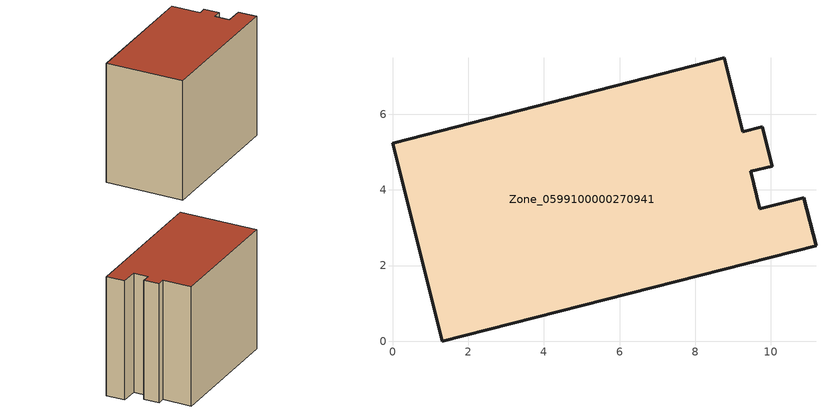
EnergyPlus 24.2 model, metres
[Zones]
Zone_0599100000270941
 floor ground (C_G): 9.26,5.54 9.77,5.67 10.04,4.63 9.46,4.49 9.7,3.5 10.87,3.79 11.19,2.52 1.32,0 0,5.23 8.77,7.49 z0
 wall outside (C_F): 1.32,0 11.19,2.52 10.87,3.79 9.7,3.5 9.46,4.49 10.04,4.63 9.77,5.67 9.26,5.54 8.77,7.49 0,5.23 1.32,0 z0:8.32
 roof outside (C_R): 8.77,7.49 0,5.23 1.32,0 11.19,2.52 10.87,3.79 9.7,3.5 9.46,4.49 10.04,4.63 9.77,5.67 9.26,5.54 z8.32
[BUILDING]
Pand.0599100000270941: North Axis=0; Terrain=City; Loads Convergence Tolerance Value=0.04; Temperature Convergence Tolerance Value=0.4; Solar Distribution=FullExterior; Maximum Number of Warmup Days=25; Minimum Number of Warmup Days=1
[Site:Location]
Rotterdam.The.Hague.AP_ZH_NLD Design_Conditions: Latitude=51.96; Longitude=4.45; Time Zone=1; Elevation=-4.5
[SITE:GROUNDTEMPERATURE:BUILDINGSURFACE]
18, 18, 18, 18, 18, 18, 18, 18, 18, 18, 18, 18
[MATERIAL] Thermal Absorptance=0.9; Solar Absorptance=0.7; Visible Absorptance=0.7
Name | Roughness | Thickness | Conductivity | Density | Specific Heat
G.TI.1975-1991 | MediumSmooth | 0.15 | 0.288461 | 540 | 1210
F.TI.1975-1991 | Rough | 0.3 | 0.230769 | 1920 | 840
R.TI.1975-1991 | MediumRough | 0.2 | 0.153846 | 1500 | 1000
[CONSTRUCTION]
C_G: G.TI.1975-1991
C_F: F.TI.1975-1991
C_R: R.TI.1975-1991
[ZONE]
Zone_0599100000270941: Type=1; Multiplier=1; Ceiling Height=Autocalculate; Volume=Autocalculate; Floor Area=autocalculate; Part of Total Floor Area=Yes
[ZONEINFILTRATION:DESIGNFLOWRATE]
Infil_Zone_0599100000270941: Zone or ZoneList or Space or SpaceList=Zone_0599100000270941; Schedule=AlwaysOn; Design Flow Rate Calculation Method=Flow/Area; Flow Rate per Floor Area=0.003; Constant Term Coefficient=1; Temperature Term Coefficient=0; Velocity Term Coefficient=0; Velocity Squared Term Coefficient=0
[HVACTEMPLATE:ZONE:IDEALLOADSAIRSYSTEM]
Zone_0599100000270941: Maximum Heating Supply Air Temperature=50; Minimum Cooling Supply Air Temperature=13; Maximum Heating Supply Air Humidity Ratio=0.0156; Minimum Cooling Supply Air Humidity Ratio=0.0077; Heating Limit=NoLimit; Cooling Limit=NoLimit; Dehumidification Control Type=ConstantSensibleHeatRatio; Cooling Sensible Heat Ratio=0.7; Dehumidification Setpoint=60; Humidification Control Type=None; Humidification Setpoint=30; Outdoor Air Method=None; Outdoor Air Flow Rate per Person=0.00944; Outdoor Air Flow Rate per Zone Floor Area=0; Outdoor Air Flow Rate per Zone=0; Demand Controlled Ventilation Type=None; Outdoor Air Economizer Type=NoEconomizer; Heat Recovery Type=None; Sensible Heat Recovery Effectiveness=0.7; Latent Heat Recovery Effectiveness=0.65
[ZONECONTROL:THERMOSTAT]
ThermostatControl_Zone_0599100000270941: Zone or ZoneList=Zone_0599100000270941; Control Type Schedule=DualSetpointControlType; Control 1=Thermostat_Zone_0599100000270941; Temperature Difference Between Cutout And Setpoint=0
[THERMOSTATSETPOINT:DUALSETPOINT]
Thermostat_Zone_0599100000270941: Heating Setpoint Temperature Schedule=HeatingSetpoint_Zone_0599100000270941; Cooling Setpoint Temperature Schedule=CoolingSetpoint_Zone_0599100000270941
[SCHEDULE:COMPACT]
HeatingSetpoint_Zone_0599100000270941: Through: 12/31, For: AllDays, Until: 24:00, 21
CoolingSetpoint_Zone_0599100000270941: Through: 12/31, For: AllDays, Until: 24:00, 24
DualSetpointControlType: Through: 12/31, For: AllDays, Until: 24:00, 4
AlwaysOn: Through: 12/31, For: AllDays, Until: 24:00, 1
